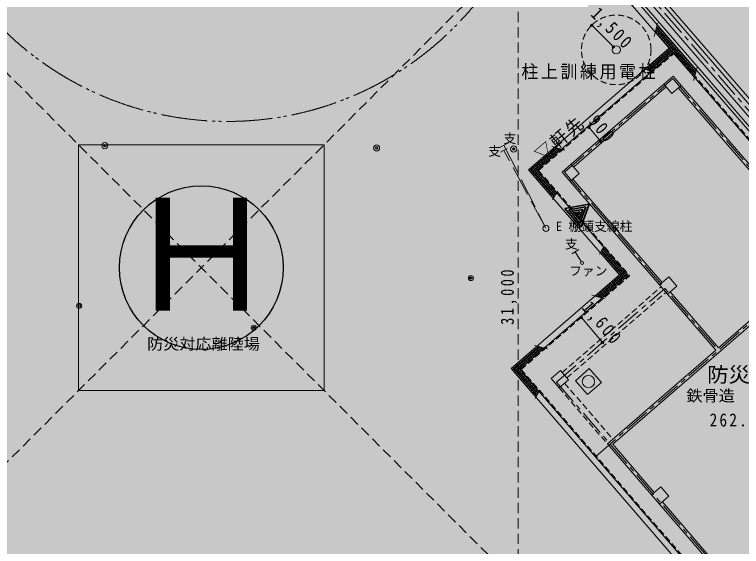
# Model space of a CAD drawing. Units: millimetres at full size. Extents: x -95576 to 124839, y -71355 to 87778.
# Drawn here: x 15078 to 50633, y -2972 to 23022 of the extents above; entities that cross this region are included whole.
import ezdxf
from ezdxf.enums import TextEntityAlignment as Align

# ---------------------------------------------------------------- set-up
doc = ezdxf.new("R2010")
doc.units = ezdxf.units.MM
doc.header["$LTSCALE"] = 250
doc.header["$PDMODE"] = 32
doc.header["$PDSIZE"] = 125
for name, pattern in [('CHAIN1', [8, 5, -1, 1, -1]), ('DASHED', [7.5, 6, -1.5]), ('DASHED1', [1.8, 1.2, -0.6]), ('DASHED2', [3, 2, -1]), ('DOUBLE_CHAIN2', [12.8, 9, -1, 0.6, -0.6, 0.6, -1])]:
    doc.linetypes.add(name, pattern=pattern)
for name, color, linetype, lineweight in [('0-1_極細線', 7, 'Continuous', 13), ('0-4_太線', 7, 'Continuous', 13), ('0-C_S-BGD-HTXT', 5, 'Continuous', 13), ('6-1_極細線', 4, 'Continuous', 9), ('6-2_細線', 4, 'Continuous', 9), ('6-4_太線', 2, 'Continuous', 35), ('6-6_建物５', 7, 'Continuous', 18), ('6-D_文字', 7, 'Continuous', 9), ('6-E_寸法', 4, 'Continuous', 9), ('7-1_敷地外要素', 4, 'Continuous', 9), ('7-A', 4, 'CHAIN1', 9), ('9-C_排水管', 51, 'Continuous', 25), ('9-E_ハッチ', 4, 'Continuous', 9)]:
    doc.layers.add(name, color=color, linetype=linetype, lineweight=lineweight)
doc.layers.add('A-C_排水管', color=254, linetype='Continuous')
doc.styles.add('ＭＳ ゴシック', font='')
doc.styles.get('ＭＳ ゴシック').set_extended_font_data('MS Gothic')

msp = doc.modelspace()

# ---------------------------------------------------------------- linework, layer by layer
at = {"layer": '0-4_太線'}
for p, q in [((38829.7, 16546.3), (39232.7, 16749.6)), ((38840.5, 16289.5), (39178.5, 16472)), ((42333.1, 11324.7), (42678.2, 11543))]:
    msp.add_line(p, q, dxfattribs=at)
at = {"layer": '0-4_太線', "linetype": 'DASHED'}
msp.add_line((42794.5, 10950), (42493.4, 11426.1), dxfattribs=at)
msp.add_lwpolyline([(39016.2, 16640.4), (41066.2, 12576.7), (39011.6, 16381.8)], dxfattribs=at)
at = {"layer": '0-4_太線'}
for centre, radius in [((41066.2, 12576.7), 150), ((42834.6, 10886.6), 75)]:
    msp.add_circle(centre, radius, dxfattribs=at)
at = {"layer": '0-C_S-BGD-HTXT', "color": 1}
for centre in [(19494.6, 16616.3), (32784.1, 16506.7), (39493.9, 16451.3)]:
    msp.add_circle(centre, 150, dxfattribs=at)
at = {"layer": '0-C_S-BGD-HTXT', "color": 33}
for centre in [(26090.5, 10459.3), (37400.2, 10146), (18236.8, 8783.9), (26778.4, 7715)]:
    msp.add_circle(centre, 125, dxfattribs=at)
at = {"layer": '0-C_S-BGD-HTXT', "color": 1}
for p in [(19494.6, 16616.3), (32784.1, 16506.7), (39493.9, 16451.3)]:
    msp.add_point(p, dxfattribs=at)
at = {"layer": '0-C_S-BGD-HTXT', "color": 33}
for p in [(26090.5, 10459.3), (37400.2, 10146), (18236.8, 8783.9), (26778.4, 7715)]:
    msp.add_point(p, dxfattribs=at)
at = {"layer": '6-1_極細線', "linetype": 'DASHED1'}
for p, q in [((40713.4, 15404.1), (47371.2, 21158.7)), ((47371.2, 21158.7), (63261.6, 2774.3)), ((40713.4, 15404.1), (45160.2, 10259.6)), ((39864.2, 5682.1), (45160.2, 10259.6)), ((39864.2, 5682.1), (51308, -7557.7))]:
    msp.add_line(p, q, dxfattribs=at)
at = {"layer": '6-1_極細線', "linetype": 'CHAIN1'}
for p, q in [((41982.9, 15311.8), (47278.8, 19889.3)), ((47278.8, 19889.3), (61992.1, 2866.7)), ((41982.9, 15311.8), (49503, 6611.4)), ((43526.2, 1445.3), (54798.9, 11188.9)), ((41591.4, 5060.1), (46887.3, 9637.6)), ((41591.4, 5060.1), (51400.3, -6288.3))]:
    msp.add_line(p, q, dxfattribs=at)
at = {"layer": '6-1_極細線'}
for p, q in [((43191, 5717.4), (42511.8, 5126.9)), ((43781.5, 5038.2), (43191, 5717.4)), ((42511.8, 5126.9), (43102.2, 4447.7)), ((43102.2, 4447.7), (43781.5, 5038.2))]:
    msp.add_line(p, q, dxfattribs=at)
at = {"layer": '6-1_極細線', "linetype": 'DASHED1'}
msp.add_circle((44508.9, 21295.4), 1700, dxfattribs=at)
at = {"layer": '6-1_極細線'}
msp.add_circle((43146.6, 5082.6), 300, dxfattribs=at)
at = {"layer": '6-2_細線', "color": 7, "lineweight": 18}
for p, q in [((46834.1, 19623.9), (47288, 20016.2)), ((47288, 20016.2), (47680.4, 19562.3)), ((42309.9, 15713.4), (46834.1, 19623.9)), ((42427.6, 15577.2), (46951.8, 19487.7)), ((47544.2, 19444.6), (51919, 14383.2)), ((41855.9, 15321), (42309.9, 15713.4)), ((42309.9, 15713.4), (42702.2, 15259.4)), ((41855.9, 15321), (42248.3, 14867.1)), ((42248.3, 14867.1), (42702.2, 15259.4)), ((42384.5, 14984.8), (46759.2, 9923.4)), ((42248.3, 14867.1), (46623.1, 9805.7)), ((44334.1, 2024.6), (54472, 10787.3)), ((49512.3, 6738.3), (54354.3, 10923.4)), ((46623.1, 9805.7), (47015.4, 9351.8)), ((47015.4, 9351.8), (47469.4, 9744.1)), ((47015.4, 9351.8), (49376.1, 6620.6)), ((44080.2, 2043.1), (49376.1, 6620.6)), ((41327.2, 5228.2), (41719.5, 4774.3)), ((41719.5, 4774.3), (42173.5, 5166.6)), ((44080.2, 2043.1), (46231.6, -446)), ((44334.1, 2024.6), (46367.8, -328.3)), ((46624, -899.9), (50998.7, -5961.3)), ((46760.2, -782.2), (51134.9, -5843.6))]:
    msp.add_line(p, q, dxfattribs=at)
at = {"layer": '6-2_細線', "color": 7, "linetype": 'DASHED1', "lineweight": 18}
for p, q in [((41862.8, 5526), (46704.8, 9711.1)), ((42091.7, 5261.2), (46933.7, 9446.3)), ((41984.3, 5003.2), (44345, 2272)), ((41719.5, 4774.3), (44080.2, 2043.1))]:
    msp.add_line(p, q, dxfattribs=at)
at = {"layer": '6-2_細線', "color": 7, "lineweight": 18}
for points in [[(46834.1, 19623.9), (47226.4, 19169.9), (47680.4, 19562.3)], [(47680.4, 19562.3), (52055.2, 14500.9), (52447.5, 14047)], [(46623.1, 9805.7), (47077, 10198.1), (47469.4, 9744.1)], [(41327.2, 5228.2), (41781.1, 5620.6), (42173.5, 5166.6)], [(46231.6, -446), (46685.6, -53.6), (47077.9, -507.5)], [(46231.6, -446), (46624, -899.9), (47077.9, -507.5)]]:
    msp.add_lwpolyline(points, dxfattribs=at)
msp.add_circle((44508.9, 21295.4), 200, dxfattribs=at)
at = {"layer": '6-4_太線'}
for p, q in [((43181.9, 13758.8), (41999.9, 13551.7)), ((41999.9, 13551.7), (42770.3, 12631.6)), ((43028.6, 13630.4), (42187.8, 13483.1)), ((42735.8, 12828.6), (43028.6, 13630.4)), ((42770.3, 12631.6), (43181.9, 13758.8)), ((42187.8, 13483.1), (42735.8, 12828.6)), ((42875.2, 13502.1), (42375.6, 13414.5)), ((42375.6, 13414.5), (42701.2, 13025.6)), ((42721.9, 13373.7), (42563.5, 13345.9)), ((42563.5, 13345.9), (42666.7, 13222.6)), ((42666.7, 13222.6), (42721.9, 13373.7)), ((42701.2, 13025.6), (42875.2, 13502.1))]:
    msp.add_line(p, q, dxfattribs=at)
at = {"layer": '6-6_建物５', "linetype": 'DASHED2'}
msp.add_line((39714.8, 26153.1), (39714.8, -4846.9), dxfattribs=at)
at = {"layer": '6-6_建物５'}
for p, q in [((18214.8, 4653.1), (18214.8, 16653.1)), ((18214.8, 16653.1), (30214.8, 16653.1)), ((30214.8, 16653.1), (30214.8, 4653.1)), ((30214.8, 4653.1), (18214.8, 4653.1))]:
    msp.add_line(p, q, dxfattribs=at)
at = {"layer": '6-6_建物５', "color": 3, "lineweight": 25}
msp.add_circle((24214.8, 10653.1), 4000, dxfattribs=at)
at = {"layer": '6-D_文字', "lineweight": 18}
for p, q in [((27141.1, 45618.9), (63916, 3072.3)), ((27608.7, 45689.7), (64274.7, 3269.1)), ((47151.6, 9469.5), (49512.3, 6738.3))]:
    msp.add_line(p, q, dxfattribs=at)
at = {"layer": '6-D_文字', "color": 4}
for p, q in [((27450, 44573.4), (63835.5, 2477.4)), ((27563.5, 44671.4), (64047.1, 2462)), ((32853.9, 39927), (64446.9, 3375.7))]:
    msp.add_line(p, q, dxfattribs=at)
at = {"layer": '6-D_文字', "color": 4, "linetype": 'DASHED2'}
for p, q in [((8714.8, 26153.1), (39714.8, -4846.9)), ((39714.8, 26153.1), (8714.8, -4846.9))]:
    msp.add_line(p, q, dxfattribs=at)
at = {"layer": '6-D_文字', "color": 4, "linetype": 'DOUBLE_CHAIN2'}
msp.add_circle((25500.8, 33456.4), 15656.9, dxfattribs=at)
at = {"layer": '6-E_寸法'}
msp.add_line((44367.4, 21436.8), (43306.8, 22497.5), dxfattribs=at)
at = {"layer": '6-E_寸法', "color": 2}
for p in [(43306.8, 22497.5), (44367.4, 21436.8), (43164.1, 17522.4), (43743.7, 16833.7), (42801.1, 8220.5), (43831.4, 6996.2)]:
    msp.add_point(p, dxfattribs=at)
at = {"layer": '7-1_敷地外要素'}
for p, q in [((27269.5, 44323.5), (63412.4, 2508.1)), ((46358, 21951.8), (46530.3, 22594.8)), ((46588.4, 22431.9), (46456, 22317.4)), ((48391.5, 20192.8), (46479.4, 22405)), ((46539.3, 22488.6), (46490.6, 22446.4)), ((46637.4, 22375.1), (46421.4, 22188.4)), ((48360.3, 20076), (46448.2, 22288.2)), ((46686.5, 22318.4), (46459.5, 22122.2)), ((46735.5, 22261.6), (46508.5, 22065.5)), ((46784.6, 22204.9), (46557.6, 22008.7)), ((46833.6, 22148.1), (46606.6, 21952)), ((46882.6, 22091.4), (46655.7, 21895.2)), ((46931.7, 22034.7), (46704.7, 21838.5)), ((46980.7, 21977.9), (46753.8, 21781.7)), ((47029.8, 21921.2), (46802.8, 21725)), ((47078.8, 21864.4), (46851.9, 21668.3)), ((47127.9, 21807.7), (46900.9, 21611.5)), ((47176.9, 21751), (46949.9, 21554.8)), ((47226, 21694.2), (46999, 21498)), ((40219.8, 15440.1), (47096.9, 21384.3)), ((47236.5, 21108.5), (47040.3, 21335.5)), ((47275, 21637.5), (47048, 21441.3)), ((47324, 21580.7), (47097.1, 21384.6)), ((47373.1, 21524), (47146.1, 21327.8)), ((47422.1, 21467.2), (47195.2, 21271.1)), ((47471.2, 21410.5), (47244.2, 21214.3)), ((47520.2, 21353.8), (47293.3, 21157.6)), ((40642.9, 15409.3), (47293.1, 21157.3)), ((46019, 20320.6), (47162.5, 21308.9)), ((46110.7, 20267.6), (47227.9, 21233.2)), ((46839.3, 20765.2), (46643.1, 20992.2)), ((46896.1, 20814.3), (46699.9, 21041.2)), ((46952.8, 20863.3), (46756.6, 21090.3)), ((47009.5, 20912.4), (46813.4, 21139.3)), ((47066.3, 20961.4), (46870.1, 21188.4)), ((47123, 21010.4), (46926.8, 21237.4)), ((47179.8, 21059.5), (46983.6, 21286.5)), ((47569.3, 21297), (47342.3, 21100.8)), ((47618.3, 21240.3), (47391.3, 21044.1)), ((47667.4, 21183.5), (47440.4, 20987.4)), ((47716.4, 21126.8), (47489.4, 20930.6)), ((47765.4, 21070.1), (47538.5, 20873.9)), ((47814.5, 21013.3), (47587.5, 20817.1)), ((46442.1, 20421.9), (46245.9, 20648.9)), ((46498.9, 20471), (46302.7, 20697.9)), ((46555.6, 20520), (46359.4, 20747)), ((46612.4, 20569), (46416.2, 20796)), ((46669.1, 20618.1), (46472.9, 20845.1)), ((46725.8, 20667.1), (46529.7, 20894.1)), ((46782.6, 20716.2), (46586.4, 20943.2)), ((47863.5, 20956.6), (47636.6, 20760.4)), ((47912.6, 20899.8), (47685.6, 20703.6)), ((47961.6, 20843.1), (47734.7, 20646.9)), ((48010.7, 20786.3), (47783.7, 20590.2)), ((48059.7, 20729.6), (47832.7, 20533.4)), ((48108.8, 20672.9), (47881.8, 20476.7)), ((45866.2, 20408.8), (46275.4, 20172.6)), ((46049, 20303.3), (45962.2, 20403.7)), ((46215.2, 20225.7), (46019, 20452.7)), ((46271.9, 20274.8), (46075.7, 20501.7)), ((46328.6, 20323.8), (46132.5, 20550.8)), ((46385.4, 20372.9), (46189.2, 20599.8)), ((48157.8, 20616.1), (47930.8, 20419.9)), ((48206.8, 20559.4), (47979.9, 20363.2)), ((48255.9, 20502.6), (48028.9, 20306.5)), ((48304.9, 20445.9), (48078, 20249.7)), ((48354, 20389.2), (48127, 20193)), ((48403, 20332.4), (48176.1, 20136.2)), ((48286.6, 19800.9), (48458.8, 20443.8)), ((48402.2, 20232.6), (48225.1, 20079.5)), ((48367.7, 20103.6), (48274.1, 20022.7)), ((41607.7, 16507.6), (40285.2, 15364.4)), ((41724.5, 16476.3), (40350.6, 15288.8)), ((41297.9, 16371.9), (41494.1, 16144.9)), ((41354.6, 16421), (41550.8, 16194)), ((41999.6, 16402.6), (41356.7, 16574.8)), ((41411.4, 16470), (41607.5, 16243)), ((41468.1, 16519), (41664.3, 16292.1)), ((41567.9, 16518.2), (41721, 16341.1)), ((41696.9, 16483.7), (41777.8, 16390.2)), ((40900.7, 16028.6), (41096.9, 15801.6)), ((40957.4, 16077.6), (41153.6, 15850.7)), ((41014.2, 16126.7), (41210.3, 15899.7)), ((41070.9, 16175.7), (41267.1, 15948.8)), ((41127.6, 16224.8), (41323.8, 15997.8)), ((41184.4, 16273.8), (41380.6, 16046.9)), ((41241.1, 16322.9), (41437.3, 16095.9)), ((40503.5, 15685.3), (40699.7, 15458.3)), ((40560.2, 15734.3), (40756.4, 15507.4)), ((40617, 15783.4), (40813.1, 15556.4)), ((40673.7, 15832.4), (40869.9, 15605.5)), ((40730.5, 15881.5), (40926.6, 15654.5)), ((40787.2, 15930.5), (40983.4, 15703.5)), ((40843.9, 15979.6), (41040.1, 15752.6)), ((40219.8, 15440.1), (44666.5, 10295.5)), ((40276.5, 15489.1), (40472.7, 15262.1)), ((40333.3, 15538.2), (40529.4, 15311.2)), ((40390, 15587.2), (40586.2, 15360.2)), ((40416, 15213.1), (40642.9, 15409.3)), ((40642.9, 15409.3), (40446.7, 15636.2)), ((40692, 15352.5), (40465, 15156.4)), ((40741, 15295.8), (40514, 15099.6)), ((41532.9, 14226.7), (40567.3, 15343.9)), ((40642.9, 15409.3), (45089.6, 10264.7)), ((41479.9, 14135.1), (40491.6, 15278.5)), ((40790.1, 15239), (40563.1, 15042.9)), ((40839.1, 15182.3), (40612.1, 14986.1)), ((40888.1, 15125.6), (40661.2, 14929.4)), ((40937.2, 15068.8), (40710.2, 14872.6)), ((40986.2, 15012.1), (40759.3, 14815.9)), ((41035.3, 14955.3), (40808.3, 14759.2)), ((41084.3, 14898.6), (40857.4, 14702.4)), ((41133.4, 14841.9), (40906.4, 14645.7)), ((41182.4, 14785.1), (40955.4, 14588.9)), ((41231.5, 14728.4), (41004.5, 14532.2)), ((41280.5, 14671.6), (41053.5, 14475.5)), ((41329.5, 14614.9), (41102.6, 14418.7)), ((41378.6, 14558.1), (41151.6, 14362)), ((41427.6, 14501.4), (41200.7, 14305.2)), ((41476.7, 14444.7), (41249.7, 14248.5)), ((41525.7, 14387.9), (41298.8, 14191.7)), ((41574.8, 14331.2), (41347.8, 14135)), ((41391.7, 13982.2), (41627.9, 14391.4)), ((41497.2, 14165), (41396.8, 14078.3)), ((43917.7, 11722.5), (43681.5, 11313.3)), ((43734.6, 11373.6), (43961.6, 11569.7)), ((43776.5, 11478), (44742.1, 10360.9)), ((43783.7, 11316.8), (44010.6, 11513)), ((43812.2, 11539.7), (43912.6, 11626.5)), ((43829.5, 11569.7), (44817.8, 10426.3)), ((43832.7, 11260.1), (44059.7, 11456.3)), ((43881.8, 11203.3), (44108.7, 11399.5)), ((43930.8, 11146.6), (44157.8, 11342.8)), ((43979.9, 11089.9), (44206.8, 11286)), ((44028.9, 11033.1), (44255.9, 11229.3)), ((44077.9, 10976.4), (44304.9, 11172.6)), ((44127, 10919.6), (44354, 11115.8)), ((44176, 10862.9), (44403, 11059.1)), ((44225.1, 10806.1), (44452, 11002.3)), ((44274.1, 10749.4), (44501.1, 10945.6)), ((44323.2, 10692.7), (44550.1, 10888.8)), ((44372.2, 10635.9), (44599.2, 10832.1)), ((44421.3, 10579.2), (44648.2, 10775.4)), ((44470.3, 10522.4), (44697.3, 10718.6)), ((43584.9, 9228.5), (44958.8, 10416)), ((43701.7, 9197.2), (45024.2, 10340.3)), ((44519.3, 10465.7), (44746.3, 10661.9)), ((44568.4, 10409), (44795.4, 10605.1)), ((44617.4, 10352.2), (44844.4, 10548.4)), ((44893.4, 10491.6), (44666.5, 10295.5)), ((44919.4, 10117.5), (44723.2, 10344.5)), ((44976.1, 10166.6), (44780, 10393.6)), ((45032.9, 10215.6), (44836.7, 10442.6)), ((39370.6, 5718), (44666.5, 10295.5)), ((39793.7, 5687.2), (45089.6, 10264.7)), ((44522.2, 9774.2), (44326, 10001.2)), ((44579, 9823.3), (44382.8, 10050.2)), ((44635.7, 9872.3), (44439.5, 10099.3)), ((44692.4, 9921.4), (44496.3, 10148.3)), ((44749.2, 9970.4), (44553, 10197.4)), ((44805.9, 10019.5), (44609.7, 10246.4)), ((44666.5, 10295.5), (44862.7, 10068.5)), ((44068.3, 9381.9), (43872.1, 9608.8)), ((44125, 9430.9), (43928.8, 9657.9)), ((44181.8, 9480), (43985.6, 9706.9)), ((44238.5, 9529), (44042.3, 9756)), ((44295.2, 9578.1), (44099.1, 9805)), ((44352, 9627.1), (44155.8, 9854.1)), ((44408.7, 9676.1), (44212.5, 9903.1)), ((44465.5, 9725.2), (44269.3, 9952.2)), ((43309.8, 9302.2), (43952.7, 9129.9)), ((43612.5, 9221.1), (43531.6, 9314.6)), ((43741.5, 9186.5), (43588.4, 9363.6)), ((43841.3, 9185.7), (43645.1, 9412.7)), ((43898, 9234.7), (43701.9, 9461.7)), ((43954.8, 9283.8), (43758.6, 9510.8)), ((44011.5, 9332.8), (43815.4, 9559.8)), ((40758.5, 6785.5), (39436, 5642.3)), ((41150.4, 6680.5), (40507.5, 6852.8)), ((40618.9, 6797), (40815.1, 6570)), ((40718.7, 6796.2), (40871.8, 6619)), ((40847.7, 6761.6), (40928.6, 6668.1)), ((40875.3, 6754.2), (39501.4, 5566.7)), ((40165, 6404.6), (40361.1, 6177.6)), ((40221.7, 6453.7), (40417.9, 6226.7)), ((40278.4, 6502.7), (40474.6, 6275.7)), ((40335.2, 6551.7), (40531.4, 6324.8)), ((40391.9, 6600.8), (40588.1, 6373.8)), ((40448.7, 6649.8), (40644.9, 6422.9)), ((40505.4, 6698.9), (40701.6, 6471.9)), ((40562.2, 6747.9), (40758.3, 6521)), ((39767.8, 6061.3), (39963.9, 5834.3)), ((39824.5, 6110.3), (40020.7, 5883.4)), ((39881.3, 6159.4), (40077.4, 5932.4)), ((39938, 6208.4), (40134.2, 5981.5)), ((39994.7, 6257.5), (40190.9, 6030.5)), ((40051.5, 6306.5), (40247.7, 6079.5)), ((40108.2, 6355.6), (40304.4, 6128.6)), ((39427.3, 5767), (39623.5, 5540.1)), ((39484.1, 5816.1), (39680.2, 5589.1)), ((39540.8, 5865.1), (39737, 5638.1)), ((39654.3, 5963.2), (39850.5, 5736.2)), ((39711, 6012.2), (39907.2, 5785.3)), ((39842.8, 5630.5), (39615.8, 5434.3)), ((40630.7, 4413), (39642.4, 5556.4)), ((39891.8, 5573.7), (39664.8, 5377.5)), ((39940.9, 5517), (39713.9, 5320.8)), ((40683.7, 4504.7), (39718.1, 5621.8)), ((39989.9, 5460.2), (39762.9, 5264)), ((39793.7, 5687.2), (47977.1, -3780.5)), ((40038.9, 5403.5), (39812, 5207.3)), ((40088, 5346.7), (39861, 5150.6)), ((40137, 5290), (39910.1, 5093.8)), ((40186.1, 5233.3), (39959.1, 5037.1)), ((40235.1, 5176.5), (40008.2, 4980.3)), ((40284.2, 5119.8), (40057.2, 4923.6)), ((40333.2, 5063), (40106.2, 4866.9)), ((40382.3, 5006.3), (40155.3, 4810.1)), ((40431.3, 4949.5), (40204.3, 4753.4)), ((40480.3, 4892.8), (40253.4, 4696.6)), ((40529.4, 4836.1), (40302.4, 4639.9)), ((40578.4, 4779.3), (40351.5, 4583.1)), ((40627.5, 4722.6), (40400.5, 4526.4)), ((40676.5, 4665.8), (40449.6, 4469.7)), ((40542.5, 4260.2), (40778.7, 4669.3)), ((40725.6, 4609.1), (40498.6, 4412.9)), ((40648, 4442.9), (40547.6, 4356.2))]:
    msp.add_line(p, q, dxfattribs=at)
for points in [[(40446.7, 15636.2), (40642.9, 15409.3), (40416, 15213.1)], [(44862.7, 10068.5), (44666.5, 10295.5), (44893.4, 10491.6)], [(39370.6, 5718), (47715, -3936.1), (47942, -3739.9)], [(39566.8, 5491), (39793.7, 5687.2), (39597.5, 5914.2)], [(39597.5, 5914.2), (39793.7, 5687.2), (39566.8, 5491)]]:
    msp.add_lwpolyline(points, dxfattribs=at)
at = {"layer": '7-A'}
msp.add_line((27258.9, 45788.4), (64095.4, 3170.7), dxfattribs=at)
at = {"layer": '9-C_排水管'}
for points in [[(63548.9, 2031.4), (27738.9, 44698), (27563.5, 44671.4)], [(27563.5, 44671.4), (47855.9, 20123.8), (48248.3, 19669.8)], [(63548.9, 2031.4), (27563.5, 44671.4), (48248.3, 19669.8)], [(47615, 19637.9), (48248.3, 19669.8), (27563.5, 44671.4)], [(47288, 20016.2), (47615, 19637.9), (27563.5, 44671.4)], [(47288, 20016.2), (27563.5, 44671.4), (30274.8, 34061.6)], [(63916, 3072.3), (27914.2, 44724.5), (27738.9, 44698)], [(63548.9, 2031.4), (62983.5, 3921.8), (27738.9, 44698)], [(63916, 3072.3), (27738.9, 44698), (62983.5, 3921.8)], [(5814.8, -12830.6), (24237.1, 28813.1), (18988.6, 34850.8)], [(18988.6, 34850.8), (5814.8, 30849.4), (6714.8, 1259.4)], [(6724.8, -2740.6), (5814.8, -12830.6), (18988.6, 34850.8)], [(18988.6, 34850.8), (6714.8, 1259.4), (6724.8, -2740.6)], [(30274.8, 34061.6), (24237.1, 28813.1), (41514.7, 6051.2)], [(30274.8, 34061.6), (41514.7, 6051.2), (41855.9, 15321)], [(30274.8, 34061.6), (41855.9, 15321), (47288, 20016.2)], [(38442.9, -5015.4), (24237.1, 28813.1), (5814.8, -12830.6)], [(24237.1, 28813.1), (41794.5, -7515.7), (48272.8, -5425.2)], [(24237.1, 28813.1), (41060.7, 5658.8), (41514.7, 6051.2)], [(41060.7, 5658.8), (24237.1, 28813.1), (48272.8, -5425.2)], [(38442.9, -5015.4), (41794.5, -7515.7), (24237.1, 28813.1)], [(47615, 19637.9), (48089.4, 19532.5), (48248.3, 19669.8)], [(48089.4, 19532.5), (47615, 19637.9), (62446.1, 2479.2)], [(48248.3, 19669.8), (48089.4, 19532.5), (52106.5, 15206.1)], [(63548.9, 2031.4), (48248.3, 19669.8), (52498.8, 14752.2)], [(48089.4, 19532.5), (51947.6, 15068.8), (52106.5, 15206.1)], [(48089.4, 19532.5), (62446.1, 2479.2), (58879.2, 7049.3)], [(41514.7, 6051.2), (42182.9, 14942.7), (41855.9, 15321)], [(46704.8, 9711.1), (42182.9, 14942.7), (41514.7, 6051.2)], [(46704.8, 9711.1), (41514.7, 6051.2), (41060.7, 5658.8)], [(41408.9, 5133.6), (46704.8, 9711.1), (41060.7, 5658.8)], [(41408.9, 5133.6), (41060.7, 5658.8), (48272.8, -5425.2)], [(48272.8, -5425.2), (51718.1, -6793.5), (41408.9, 5133.6)]]:
    msp.add_solid(points, dxfattribs=at)
at = {"layer": '9-C_排水管', "color": 7}
for points in [[(32105.6, 40486.9), (28381.7, 44795.3), (63916, 3072.3), (27914.2, 44724.5)], [(63916, 3072.3), (64274.7, 3269.1), (32105.6, 40486.9)]]:
    msp.add_solid(points, dxfattribs=at)
at = {"layer": '9-C_排水管', "color": 131}
for points in [[(69012.7, -1627.5), (37358.2, 40374), (32436.2, 40104.4)], [(69012.7, -1627.5), (59007.8, 15326.5), (37358.2, 40374)], [(69012.7, -1627.5), (32436.2, 40104.4), (64274.7, 3269.1)]]:
    msp.add_solid(points, dxfattribs=at)
at = {"layer": '9-C_排水管', "color": 81}
for points in [[(46909.8, 31291.4), (37358.2, 40374), (59007.8, 15326.5)], [(52992.5, 25149.1), (46909.8, 31291.4), (59007.8, 15326.5)]]:
    msp.add_solid(points, dxfattribs=at)
at = {"layer": '9-E_ハッチ'}
for p, q in [((43164.1, 17522.4), (43743.7, 16833.7)), ((42801.1, 8220.5), (43831.4, 6996.2))]:
    msp.add_line(p, q, dxfattribs=at)
at = {"layer": 'A-C_排水管'}
for points in [[(62119.1, 2857.5), (47288, 20016.2), (41855.9, 15321)], [(62119.1, 2857.5), (41855.9, 15321), (46704.8, 9711.1)], [(62119.1, 2857.5), (46704.8, 9711.1), (41408.9, 5133.6)], [(41408.9, 5133.6), (51391.1, -6415.2), (62119.1, 2857.5)]]:
    msp.add_solid(points, dxfattribs=at)

# ---------------------------------------------------------------- texts
at = {"layer": '0-1_極細線', "style": 'ＭＳ ゴシック'}
for s, p in [('支', (38996.2, 16601.7)), ('支', (38245, 15982.3)), ('E 棚頭支線柱', (41550, 12308.9)), ('支', (42002.8, 11447.3)), ('ファン', (42204.6, 10131.1))]:
    msp.add_text(s, height=458.2, dxfattribs=at).set_placement(p, align=Align.BOTTOM_LEFT)
at = {"layer": '6-6_建物５', "style": 'ＭＳ ゴシック'}
msp.add_text('Ｈ', height=5499, dxfattribs=at).set_placement((20464.8, 6903.1), align=Align.BOTTOM_LEFT)
at = {"layer": '6-D_文字', "style": 'ＭＳ ゴシック', "width": 1.05}
for s, p in [('防災対応離陸場', (21563, 6484.6)), ('鉄骨造\u3000平屋建て', (47940.7, 3954.9))]:
    msp.add_text(s, height=549.9, dxfattribs=at).set_placement(p, align=Align.BOTTOM_LEFT)
at = {"layer": '6-D_文字', "color": 3, "style": 'ＭＳ ゴシック', "width": 1.05}
msp.add_text('防災倉庫', height=733.1, dxfattribs=at).set_placement((48953.7, 4837.4), align=Align.BOTTOM_LEFT)
at = {"layer": '6-D_文字', "char_height": 641.5, "attachment_point": 7, "style": 'ＭＳ ゴシック'}
for s, insert in [('\\T1.15;\\W0.95;柱上訓練用電柱', (39865.8, 19838.6)), ('\\T1.3;\\W0.85;262.50㎡', (49075.8, 2880.6))]:
    msp.add_mtext(s, dxfattribs=dict(at, insert=insert))
at = {"layer": '6-D_文字', "insert": (40918.6, 15760.7), "char_height": 641.5, "attachment_point": 7, "rotation": 40, "style": 'ＭＳ ゴシック'}
msp.add_mtext('\\T1.15;\\W0.95;▽軒先', dxfattribs=at)
at = {"layer": '6-E_寸法', "color": 7, "char_height": 641.5, "attachment_point": 7, "style": 'ＭＳ ゴシック'}
for s, insert, rotation in [('\\T1.34;\\W0.85;1,500', (43107.9, 22873.2), 315), ('\\T1.35;\\W0.8;31,000', (39664.6, 7859.7), 90)]:
    msp.add_mtext(s, dxfattribs=dict(at, insert=insert, rotation=rotation))
at = {"layer": '9-E_ハッチ', "color": 7, "char_height": 641.5, "attachment_point": 7, "rotation": 310.082, "style": 'ＭＳ ゴシック'}
for s, insert in [('\\T1.34;\\W0.85;900', (43110.9, 17779.8)), ('\\T1.34;\\W0.85;1,600', (42667.4, 8573.5))]:
    msp.add_mtext(s, dxfattribs=dict(at, insert=insert))

doc.saveas('drawing.dxf')
